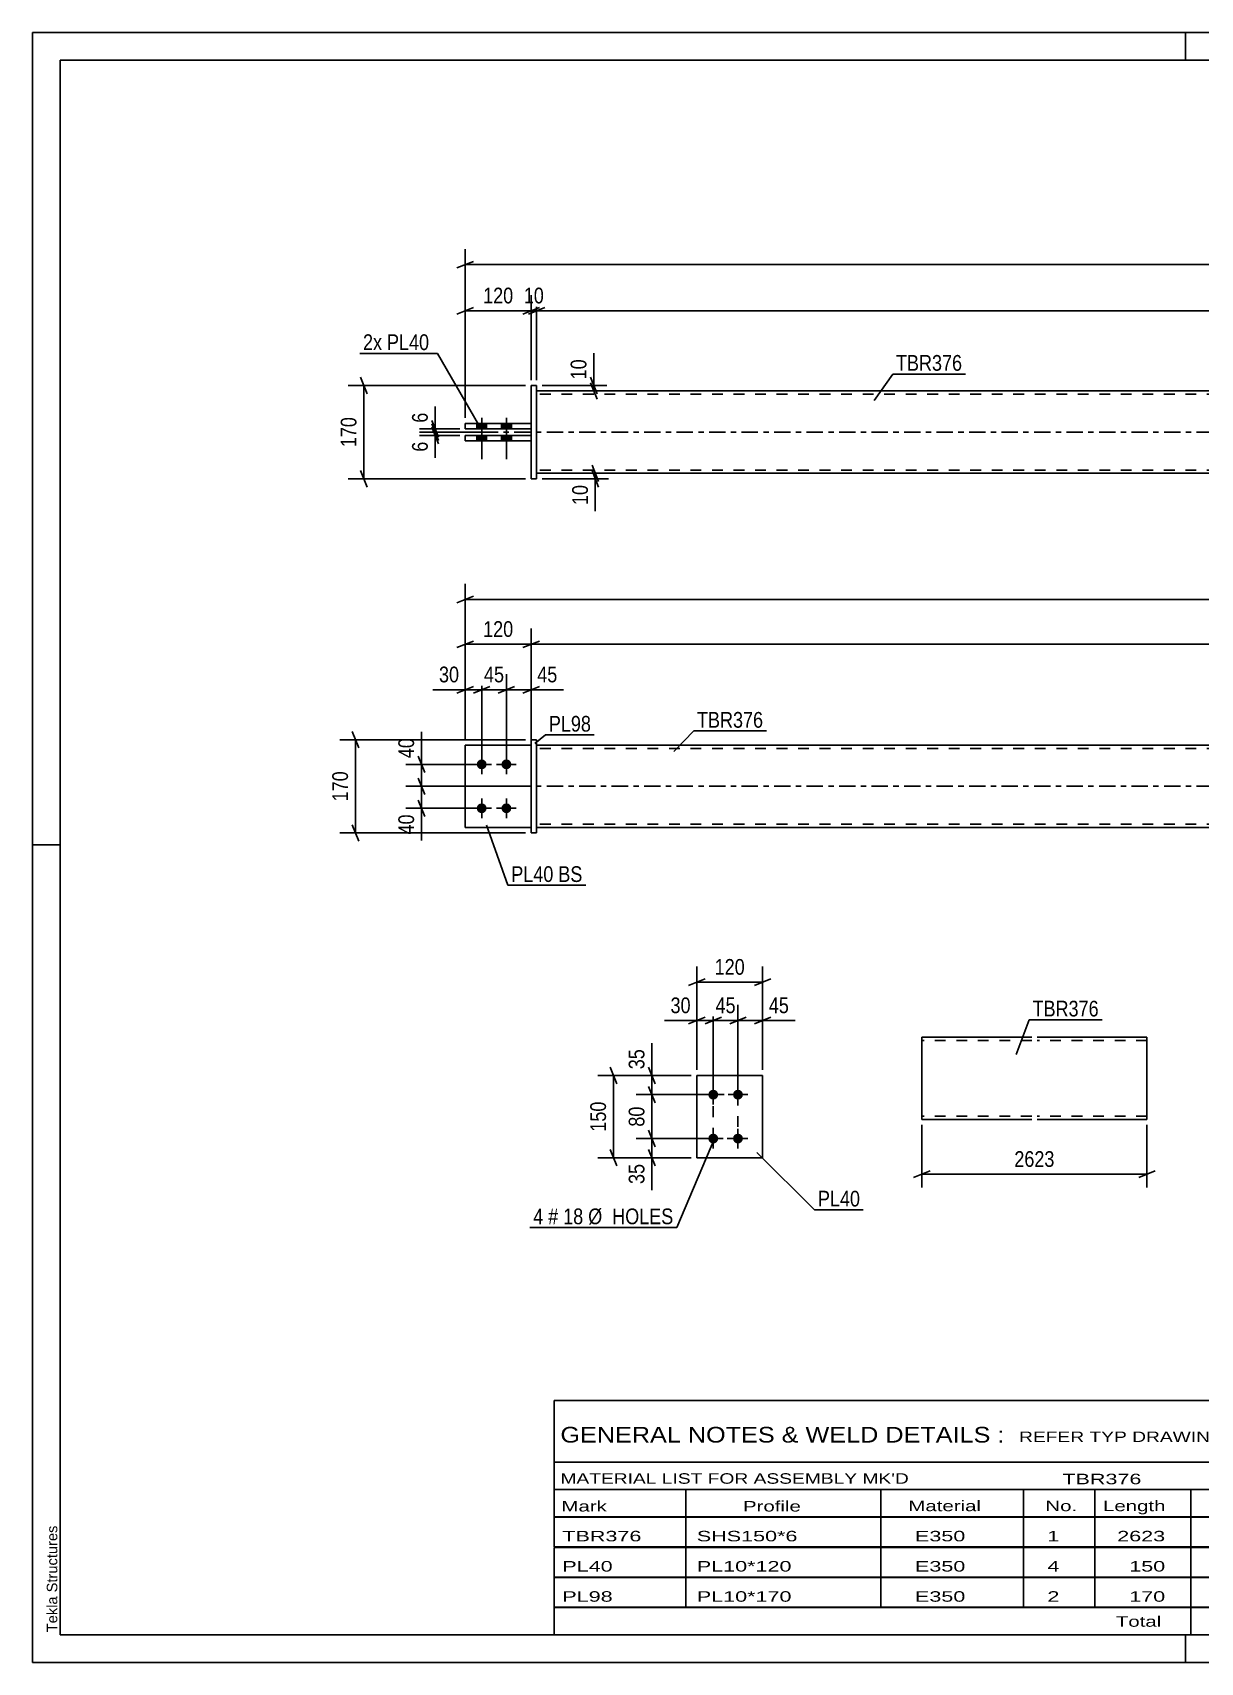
# Model space of a CAD drawing. Header units: millimetres. Extents: x 0 to 420, y 0 to 297.
# Drawn here: x 0 to 212.7, y 0 to 297 of the extents above; entities that cross this region are included whole.
import ezdxf

# ---------------------------------------------------------------- set-up
doc = ezdxf.new("R2010")
doc.units = ezdxf.units.MM
doc.linetypes.add('DXK_LINE_DOT2', pattern=[3.9198, 1.9599, -1.9599])
doc.linetypes.add('DXK_LINE_DOT3', pattern=[5.9187, 2.979, -0.9799, 0.9799, -0.9799])
doc.styles.add('Arial', font='ARIAL.TTF', dxfattribs={"height": 0.2})
doc.styles.add('Arial Narrow', font='ARIALN.TTF', dxfattribs={"height": 0.2})

# ---------------------------------------------------------------- blocks, each defined once
blk = doc.blocks.new('Unknown-580569933-1163')
at = {"color": 5, "linetype": 'Continuous'}
for p, q in [((420, 297), (0, 297)), ((0, 297), (0, 0)), ((0, 292), (0, 297)), ((210, 292), (210, 297)), ((415, 292), (5, 292)), ((5, 292), (5, 5)), ((5, 149), (0, 149)), ((0, 0), (0, 5)), ((5, 5), (415, 5)), ((210, 0), (210, 5)), ((0, 0), (420, 0))]:
    blk.add_line(p, q, dxfattribs=at)
at = {"color": 174, "linetype": 'Continuous', "style": 'Arial'}
blk.add_text('Tekla Structures', height=1.9102, rotation=90, dxfattribs=at).set_placement((4.5, 5.5))
blk = doc.blocks.new('Bolt-580569933-1797 - 1791')
at = {"linetype": 'Continuous'}
for points in [[(81.81, 162.75, -1), (81.81, 164.55, -1)], [(86.31, 162.75, -1), (86.31, 164.55, -1)], [(81.81, 154.75, -1), (81.81, 156.55, -1)], [(86.31, 154.75, -1), (86.31, 156.55, -1)]]:
    blk.add_hatch(color=1, dxfattribs=at).paths.add_polyline_path(points)
at = {"color": 1, "linetype": 'Continuous'}
for p, q in [((83.61, 163.65), (80.01, 163.65)), ((81.81, 161.85), (81.81, 165.45)), ((88.11, 163.65), (84.51, 163.65)), ((86.31, 161.85), (86.31, 165.45)), ((81.81, 153.85), (81.81, 157.45)), ((86.31, 153.85), (86.31, 157.45)), ((83.61, 155.65), (80.01, 155.65)), ((88.11, 155.65), (84.51, 155.65))]:
    blk.add_line(p, q, dxfattribs=at)
blk = doc.blocks.new('Part-580569933-1817 - 1791')
at = {"color": 7, "linetype": 'DXK_LINE_DOT2'}
for p, q in [((90.81, 167.15), (78.81, 167.15)), ((78.81, 167.15), (78.81, 152.15)), ((90.81, 152.15), (90.81, 167.15)), ((78.81, 152.15), (90.81, 152.15))]:
    blk.add_line(p, q, dxfattribs=at)
blk = doc.blocks.new('Part-580569933-1822 - 1791')
at = {"color": 2, "linetype": 'Continuous'}
for p, q in [((90.81, 167.15), (78.81, 167.15)), ((78.81, 152.15), (78.81, 167.15)), ((90.81, 152.15), (78.81, 152.15))]:
    blk.add_line(p, q, dxfattribs=at)
at = {"color": 7, "linetype": 'DXK_LINE_DOT2'}
blk.add_line((90.81, 152.15), (90.81, 167.15), dxfattribs=at)
blk = doc.blocks.new('Part-580569933-1827 - 1791')
at = {"color": 2, "linetype": 'Continuous'}
for p, q in [((91.81, 168.15), (90.81, 168.15)), ((90.81, 168.15), (90.81, 151.15)), ((91.81, 168.15), (91.81, 151.15)), ((91.81, 151.15), (90.81, 151.15))]:
    blk.add_line(p, q, dxfattribs=at)
blk = doc.blocks.new('Part-580569933-1832 - 1791')
at = {"color": 2, "linetype": 'Continuous'}
for p, q in [((91.81, 167.15), (219.81, 167.15)), ((219.91, 167.15), (347.91, 167.15)), ((91.81, 152.15), (219.81, 152.15)), ((219.91, 152.15), (347.91, 152.15))]:
    blk.add_line(p, q, dxfattribs=at)
at = {"color": 7, "linetype": 'DXK_LINE_DOT2'}
for p, q in [((91.81, 152.15), (91.81, 167.15)), ((219.81, 166.55), (91.81, 166.55)), ((347.91, 166.55), (219.91, 166.55)), ((347.91, 152.15), (347.91, 167.15)), ((219.81, 152.75), (91.81, 152.75)), ((347.91, 152.75), (219.91, 152.75))]:
    blk.add_line(p, q, dxfattribs=at)
at = {"color": 7, "linetype": 'DXK_LINE_DOT3'}
for p, q in [((81.81, 159.65), (219.81, 159.65)), ((219.91, 159.65), (357.91, 159.65))]:
    blk.add_line(p, q, dxfattribs=at)
blk = doc.blocks.new('Part-580569933-2106 - 2084')
at = {"color": 2, "linetype": 'Continuous'}
for p, q in [((78.81, 222.59), (78.81, 223.59)), ((78.81, 223.59), (90.81, 223.59)), ((78.81, 222.59), (90.81, 222.59))]:
    blk.add_line(p, q, dxfattribs=at)
at = {"color": 7, "linetype": 'DXK_LINE_DOT2'}
blk.add_line((90.81, 222.59), (90.81, 223.59), dxfattribs=at)
blk = doc.blocks.new('Part-580569933-2112 - 2084')
at = {"color": 2, "linetype": 'Continuous'}
for p, q in [((91.81, 231.69), (219.81, 231.69)), ((219.91, 231.69), (347.91, 231.69)), ((91.81, 216.69), (219.81, 216.69)), ((219.91, 216.69), (347.91, 216.69))]:
    blk.add_line(p, q, dxfattribs=at)
at = {"color": 7, "linetype": 'DXK_LINE_DOT2'}
for p, q in [((91.81, 216.69), (91.81, 231.69)), ((347.91, 231.69), (347.91, 216.69)), ((219.81, 231.09), (91.81, 231.09)), ((347.91, 231.09), (219.91, 231.09)), ((219.81, 217.29), (91.81, 217.29)), ((347.91, 217.29), (219.91, 217.29))]:
    blk.add_line(p, q, dxfattribs=at)
at = {"color": 7, "linetype": 'DXK_LINE_DOT3'}
for p, q in [((81.81, 224.19), (219.81, 224.19)), ((219.91, 224.19), (357.91, 224.19))]:
    blk.add_line(p, q, dxfattribs=at)
blk = doc.blocks.new('Part-580569933-2101 - 2084')
at = {"color": 2, "linetype": 'Continuous'}
for p, q in [((78.81, 225.79), (90.81, 225.79)), ((78.81, 224.79), (78.81, 225.79)), ((90.81, 224.79), (78.81, 224.79))]:
    blk.add_line(p, q, dxfattribs=at)
at = {"color": 7, "linetype": 'DXK_LINE_DOT2'}
blk.add_line((90.81, 225.79), (90.81, 224.79), dxfattribs=at)
blk = doc.blocks.new('Part-580569933-2107 - 2084')
at = {"color": 2, "linetype": 'Continuous'}
for p, q in [((91.81, 232.69), (90.81, 232.69)), ((90.81, 232.69), (90.81, 215.69)), ((91.81, 215.69), (91.81, 232.69)), ((90.81, 215.69), (91.81, 215.69))]:
    blk.add_line(p, q, dxfattribs=at)
blk = doc.blocks.new('Bolt-580569933-2114 - 2084')
at = {"linetype": 'Continuous'}
for points in [[(80.91, 224.79), (82.71, 224.79), (82.71, 225.79), (80.91, 225.79)], [(80.91, 224.79), (82.71, 224.79), (82.71, 225.79), (80.91, 225.79)], [(85.41, 224.79), (87.21, 224.79), (87.21, 225.79), (85.41, 225.79)], [(85.41, 224.79), (87.21, 224.79), (87.21, 225.79), (85.41, 225.79)], [(80.91, 222.59), (82.71, 222.59), (82.71, 223.59), (80.91, 223.59)], [(80.91, 222.59), (82.71, 222.59), (82.71, 223.59), (80.91, 223.59)], [(85.41, 222.59), (87.21, 222.59), (87.21, 223.59), (85.41, 223.59)], [(85.41, 222.59), (87.21, 222.59), (87.21, 223.59), (85.41, 223.59)]]:
    blk.add_hatch(color=1, dxfattribs=at).paths.add_polyline_path(points)
at = {"color": 1, "linetype": 'Continuous'}
for p, q in [((80.91, 225.79), (80.91, 224.79)), ((80.91, 225.79), (80.91, 224.79)), ((81.81, 226.79), (81.81, 219.29)), ((81.81, 226.79), (81.81, 219.29)), ((82.71, 225.79), (82.71, 224.79)), ((82.71, 225.79), (82.71, 224.79)), ((85.41, 225.79), (85.41, 224.79)), ((85.41, 225.79), (85.41, 224.79)), ((86.31, 226.79), (86.31, 219.29)), ((86.31, 226.79), (86.31, 219.29)), ((87.21, 225.79), (87.21, 224.79)), ((87.21, 225.79), (87.21, 224.79)), ((80.91, 223.59), (80.91, 222.59)), ((80.91, 223.59), (80.91, 222.59)), ((82.71, 223.59), (82.71, 222.59)), ((82.71, 223.59), (82.71, 222.59)), ((85.41, 223.59), (85.41, 222.59)), ((85.41, 223.59), (85.41, 222.59)), ((87.21, 223.59), (87.21, 222.59)), ((87.21, 223.59), (87.21, 222.59))]:
    blk.add_line(p, q, dxfattribs=at)
blk = doc.blocks.new('Bolt-580569933-1444 - 1410')
at = {"linetype": 'Continuous'}
for points in [[(123.99, 102.56, -1), (123.99, 104.36, -1)], [(128.49, 102.56, -1), (128.49, 104.36, -1)], [(123.99, 94.56, -1), (123.99, 96.36, -1)], [(128.49, 94.56, -1), (128.49, 96.36, -1)]]:
    blk.add_hatch(color=1, dxfattribs=at).paths.add_polyline_path(points)
at = {"color": 1, "linetype": 'Continuous'}
for p, q in [((123.99, 101.66), (123.99, 105.26)), ((128.49, 101.66), (128.49, 105.26)), ((125.79, 103.46), (122.19, 103.46)), ((130.29, 103.46), (126.69, 103.46)), ((125.79, 95.46), (122.19, 95.46)), ((123.99, 93.66), (123.99, 97.26)), ((130.29, 95.46), (126.69, 95.46)), ((128.49, 93.66), (128.49, 97.26))]:
    blk.add_line(p, q, dxfattribs=at)
blk = doc.blocks.new('Part-580569933-1459 - 1410')
at = {"color": 2, "linetype": 'Continuous'}
for p, q in [((132.99, 106.96), (120.99, 106.96)), ((120.99, 106.96), (120.99, 91.96)), ((132.99, 91.96), (132.99, 106.96)), ((120.99, 91.96), (132.99, 91.96))]:
    blk.add_line(p, q, dxfattribs=at)
blk = doc.blocks.new('Part-580569933-1273 - 1255')
at = {"color": 2, "linetype": 'Continuous'}
for p, q in [((182, 113.95), (162, 113.95)), ((162, 99.05), (162, 113.95)), ((203, 113.95), (183, 113.95)), ((203, 98.95), (203, 113.95)), ((162, 98.95), (162, 99.05)), ((182, 98.95), (162, 98.95)), ((203, 98.95), (183, 98.95))]:
    blk.add_line(p, q, dxfattribs=at)
at = {"color": 7, "linetype": 'DXK_LINE_DOT2'}
for p, q in [((182, 113.35), (162, 113.35)), ((203, 113.35), (183, 113.35)), ((162, 99.55), (162, 99.6)), ((182, 99.55), (162, 99.55)), ((203, 99.55), (183, 99.55)), ((203, 99.55), (203, 99.6))]:
    blk.add_line(p, q, dxfattribs=at)
blk = doc.blocks.new('Rectangle-580569933-1568 - 1410')
at = {"color": 1, "linetype": 'DXK_LINE_DOT2'}
blk.add_lwpolyline([(123.99, 103.46), (128.49, 103.46), (128.49, 95.46), (123.99, 95.46), (123.99, 103.46)], close=True, dxfattribs=at)
blk = doc.blocks.new('StraightDimension-580569933-1988 - 1791')
at = {"color": 7, "linetype": 'Continuous'}
for p, q in [((78.81, 168.15), (78.81, 196.53)), ((360.91, 168.15), (360.91, 196.53)), ((80.31, 194.28), (77.31, 193.08)), ((78.81, 193.68), (360.91, 193.68)), ((359.41, 193.08), (362.41, 194.28))]:
    blk.add_line(p, q, dxfattribs=at)
at = {"color": 0}
blk.add_wipeout([(224.11, 194.43), (224.11, 198.63), (215.6, 198.63), (215.6, 194.43)], dxfattribs=at)
at = {"color": 3, "style": 'Arial Narrow'}
blk.add_text('2883', height=2.863, dxfattribs=at).set_placement((216.2, 195.03))
blk = doc.blocks.new('StraightDimension-580569933-1834 - 1791')
at = {"color": 7, "linetype": 'Continuous'}
for p, q in [((70.24, 161.15), (71.44, 158.15)), ((89.81, 159.65), (67.99, 159.65)), ((70.84, 155.65), (70.84, 159.65)), ((80.81, 155.65), (67.99, 155.65)), ((71.44, 154.15), (70.24, 157.15))]:
    blk.add_line(p, q, dxfattribs=at)
at = {"color": 0}
blk.add_wipeout([(70.09, 155.13), (65.89, 155.13), (65.89, 150.27), (70.09, 150.27)], dxfattribs=at)
at = {"color": 7, "linetype": 'Continuous'}
blk.add_line((70.84, 155.65), (70.84, 149.75), dxfattribs=at)
blk.add_line((70.84, 155.65), (70.84, 149.75), dxfattribs=at)
at = {"color": 3, "style": 'Arial Narrow'}
blk.add_text('40', height=2.863, rotation=90.0002, dxfattribs=at).set_placement((69.49, 150.87))
blk = doc.blocks.new('StraightDimension-580569933-1843 - 1791')
at = {"color": 7, "linetype": 'Continuous'}
for p, q in [((80.81, 163.65), (67.99, 163.65)), ((70.24, 165.15), (71.44, 162.15)), ((70.84, 159.65), (70.84, 163.65)), ((71.44, 158.15), (70.24, 161.15)), ((89.81, 159.65), (67.99, 159.65))]:
    blk.add_line(p, q, dxfattribs=at)
at = {"color": 0}
blk.add_wipeout([(70.09, 169.04), (65.89, 169.04), (65.89, 164.18), (70.09, 164.18)], dxfattribs=at)
at = {"color": 7, "linetype": 'Continuous'}
blk.add_line((70.84, 163.65), (70.84, 169.56), dxfattribs=at)
blk.add_line((70.84, 163.65), (70.84, 169.56), dxfattribs=at)
at = {"color": 3, "style": 'Arial Narrow'}
blk.add_text('40', height=2.863, rotation=90.0002, dxfattribs=at).set_placement((69.49, 164.78))
blk = doc.blocks.new('StraightDimension-580569933-1873 - 1791')
at = {"color": 7, "linetype": 'Continuous'}
for p, q in [((78.81, 168.15), (78.81, 180.1)), ((81.81, 164.65), (81.81, 180.1)), ((77.31, 176.65), (80.31, 177.85)), ((78.81, 177.25), (81.81, 177.25)), ((83.31, 177.85), (80.31, 176.65))]:
    blk.add_line(p, q, dxfattribs=at)
at = {"color": 0}
blk.add_wipeout([(78.28, 178), (78.28, 182.2), (73.43, 182.2), (73.43, 178)], dxfattribs=at)
at = {"color": 7, "linetype": 'Continuous'}
blk.add_line((78.81, 177.25), (72.9, 177.25), dxfattribs=at)
blk.add_line((78.81, 177.25), (72.9, 177.25), dxfattribs=at)
at = {"color": 3, "style": 'Arial Narrow'}
blk.add_text('30', height=2.863, dxfattribs=at).set_placement((74.03, 178.6))
blk = doc.blocks.new('StraightDimension-580569933-1889 - 1791')
at = {"color": 7, "linetype": 'Continuous'}
for p, q in [((81.81, 164.65), (81.81, 180.1)), ((86.31, 164.65), (86.31, 180.1)), ((80.31, 176.65), (83.31, 177.85)), ((81.81, 177.25), (86.31, 177.25)), ((87.81, 177.85), (84.81, 176.65))]:
    blk.add_line(p, q, dxfattribs=at)
at = {"color": 0}
blk.add_wipeout([(86.49, 178), (86.49, 182.2), (81.63, 182.2), (81.63, 178)], dxfattribs=at)
at = {"color": 3, "style": 'Arial Narrow'}
blk.add_text('45', height=2.863, dxfattribs=at).set_placement((82.23, 178.6))
blk = doc.blocks.new('StraightDimension-580569933-1902 - 1791')
at = {"color": 7, "linetype": 'Continuous'}
for p, q in [((86.31, 164.65), (86.31, 180.1)), ((90.81, 168.15), (90.81, 180.1)), ((84.81, 176.65), (87.81, 177.85)), ((86.31, 177.25), (90.81, 177.25)), ((92.31, 177.85), (89.31, 176.65))]:
    blk.add_line(p, q, dxfattribs=at)
at = {"color": 0}
blk.add_wipeout([(96.19, 178), (96.19, 182.2), (91.33, 182.2), (91.33, 178)], dxfattribs=at)
at = {"color": 7, "linetype": 'Continuous'}
blk.add_line((90.81, 177.25), (96.71, 177.25), dxfattribs=at)
blk.add_line((90.81, 177.25), (96.71, 177.25), dxfattribs=at)
at = {"color": 3, "style": 'Arial Narrow'}
blk.add_text('45', height=2.863, dxfattribs=at).set_placement((91.93, 178.6))
blk = doc.blocks.new('StraightDimension-580569933-1919 - 1791')
at = {"color": 7, "linetype": 'Continuous'}
for p, q in [((78.81, 168.15), (78.81, 188.38)), ((90.81, 160.65), (90.81, 188.38)), ((77.31, 184.93), (80.31, 186.13)), ((78.81, 185.53), (90.81, 185.53)), ((92.31, 186.13), (89.31, 184.93))]:
    blk.add_line(p, q, dxfattribs=at)
at = {"color": 0}
blk.add_wipeout([(88.15, 186.28), (88.15, 190.48), (81.47, 190.48), (81.47, 186.28)], dxfattribs=at)
at = {"color": 3, "style": 'Arial Narrow'}
blk.add_text('120', height=2.863, dxfattribs=at).set_placement((82.07, 186.88))
blk = doc.blocks.new('StraightDimension-580569933-1934 - 1791')
at = {"color": 7, "linetype": 'Continuous'}
for p, q in [((90.81, 160.65), (90.81, 188.38)), ((348.91, 168.15), (348.91, 188.38)), ((92.31, 186.13), (89.31, 184.93)), ((90.81, 185.53), (348.91, 185.53)), ((347.41, 184.93), (350.41, 186.13))]:
    blk.add_line(p, q, dxfattribs=at)
at = {"color": 0}
blk.add_wipeout([(224.11, 186.28), (224.11, 190.48), (215.6, 190.48), (215.6, 186.28)], dxfattribs=at)
at = {"color": 3, "style": 'Arial Narrow'}
blk.add_text('2643', height=2.863, dxfattribs=at).set_placement((216.2, 186.88))
blk = doc.blocks.new('StraightDimension-580569933-4366 - 1791')
at = {"color": 7, "linetype": 'Continuous'}
for p, q in [((59.4, 166.65), (58.2, 169.65)), ((89.81, 168.15), (55.95, 168.15)), ((58.8, 151.15), (58.8, 168.15)), ((58.2, 152.65), (59.4, 149.65)), ((89.81, 151.15), (55.95, 151.15))]:
    blk.add_line(p, q, dxfattribs=at)
at = {"color": 0}
blk.add_wipeout([(58.05, 163), (53.85, 163), (53.85, 156.31), (58.05, 156.31)], dxfattribs=at)
at = {"color": 3, "style": 'Arial Narrow'}
blk.add_text('170', height=2.863, rotation=90.0002, dxfattribs=at).set_placement((57.45, 156.91))
blk = doc.blocks.new('StraightDimension-580569933-2229 - 2084')
at = {"color": 7, "linetype": 'Continuous'}
for p, q in [((93.31, 246.9), (90.31, 245.7)), ((91.81, 233.69), (91.81, 249.15)), ((346.41, 245.7), (349.41, 246.9)), ((347.91, 233.69), (347.91, 249.15)), ((91.81, 246.3), (347.91, 246.3))]:
    blk.add_line(p, q, dxfattribs=at)
at = {"color": 0}
blk.add_wipeout([(224.11, 247.05), (224.11, 251.25), (215.6, 251.25), (215.6, 247.05)], dxfattribs=at)
at = {"color": 3, "style": 'Arial Narrow'}
blk.add_text('2623', height=2.863, dxfattribs=at).set_placement((216.2, 247.65))
blk = doc.blocks.new('StraightDimension-580569933-2178 - 2084')
at = {"color": 7, "linetype": 'Continuous'}
for p, q in [((92.81, 232.69), (104.63, 232.69)), ((92.81, 231.69), (104.63, 231.69)), ((101.63, 234.19), (102.83, 231.19)), ((102.83, 230.19), (101.63, 233.19)), ((102.23, 231.69), (102.23, 232.69))]:
    blk.add_line(p, q, dxfattribs=at)
at = {"color": 0}
blk.add_wipeout([(101.48, 238.07), (97.28, 238.07), (97.28, 233.21), (101.48, 233.21)], dxfattribs=at)
at = {"color": 7, "linetype": 'Continuous'}
blk.add_line((102.23, 232.69), (102.23, 238.59), dxfattribs=at)
blk.add_line((102.23, 232.69), (102.23, 238.59), dxfattribs=at)
at = {"color": 3, "style": 'Arial Narrow'}
blk.add_text('10', height=2.863, rotation=90.0002, dxfattribs=at).set_placement((100.88, 233.81))
blk = doc.blocks.new('StraightDimension-580569933-2239 - 2084')
at = {"color": 7, "linetype": 'Continuous'}
for p, q in [((89.31, 245.7), (92.31, 246.9)), ((93.31, 246.9), (90.31, 245.7)), ((90.81, 233.69), (90.81, 249.15)), ((91.81, 233.69), (91.81, 249.15)), ((90.81, 246.3), (91.81, 246.3))]:
    blk.add_line(p, q, dxfattribs=at)
at = {"color": 0}
blk.add_wipeout([(93.74, 247.05), (93.74, 251.25), (88.88, 251.25), (88.88, 247.05)], dxfattribs=at)
at = {"color": 3, "style": 'Arial Narrow'}
blk.add_text('10', height=2.863, dxfattribs=at).set_placement((89.48, 247.65))
blk = doc.blocks.new('StraightDimension-580569933-2209 - 2084')
at = {"color": 7, "linetype": 'Continuous'}
for p, q in [((77.31, 245.7), (80.31, 246.9)), ((78.81, 226.79), (78.81, 249.15)), ((92.31, 246.9), (89.31, 245.7)), ((90.81, 233.69), (90.81, 249.15)), ((78.81, 246.3), (90.81, 246.3))]:
    blk.add_line(p, q, dxfattribs=at)
at = {"color": 0}
blk.add_wipeout([(88.15, 247.05), (88.15, 251.25), (81.47, 251.25), (81.47, 247.05)], dxfattribs=at)
at = {"color": 3, "style": 'Arial Narrow'}
blk.add_text('120', height=2.863, dxfattribs=at).set_placement((82.07, 247.65))
blk = doc.blocks.new('StraightDimension-580569933-2126 - 2084')
at = {"color": 7, "linetype": 'Continuous'}
for p, q in [((72.73, 226.29), (73.93, 223.29)), ((77.81, 224.79), (70.48, 224.79)), ((83.06, 224.19), (70.48, 224.19)), ((73.93, 222.69), (72.73, 225.69)), ((73.33, 224.19), (73.33, 224.79))]:
    blk.add_line(p, q, dxfattribs=at)
at = {"color": 0}
blk.add_wipeout([(72.58, 228.34), (68.38, 228.34), (68.38, 225.31), (72.58, 225.31)], dxfattribs=at)
at = {"color": 7, "linetype": 'Continuous'}
blk.add_line((73.33, 224.79), (73.33, 228.87), dxfattribs=at)
blk.add_line((73.33, 224.79), (73.33, 228.87), dxfattribs=at)
at = {"color": 3, "style": 'Arial Narrow'}
blk.add_text('6', height=2.86, rotation=90.0002, dxfattribs=at).set_placement((71.98, 225.91))
blk = doc.blocks.new('StraightDimension-580569933-2138 - 2084')
at = {"color": 7, "linetype": 'Continuous'}
for p, q in [((83.06, 224.19), (70.48, 224.19)), ((77.81, 223.59), (70.48, 223.59)), ((72.73, 225.69), (73.93, 222.69)), ((73.93, 222.09), (72.73, 225.09)), ((73.33, 223.59), (73.33, 224.19))]:
    blk.add_line(p, q, dxfattribs=at)
at = {"color": 0}
blk.add_wipeout([(72.58, 223.06), (68.38, 223.06), (68.38, 220.03), (72.58, 220.03)], dxfattribs=at)
at = {"color": 7, "linetype": 'Continuous'}
blk.add_line((73.33, 223.59), (73.33, 219.51), dxfattribs=at)
blk.add_line((73.33, 223.59), (73.33, 219.51), dxfattribs=at)
at = {"color": 3, "style": 'Arial Narrow'}
blk.add_text('6', height=2.86, rotation=90.0002, dxfattribs=at).set_placement((71.98, 220.63))
blk = doc.blocks.new('StraightDimension-580569933-2149 - 2084')
at = {"color": 7, "linetype": 'Continuous'}
for p, q in [((89.81, 232.69), (57.49, 232.69)), ((60.94, 231.19), (59.74, 234.19)), ((60.34, 215.69), (60.34, 232.69)), ((59.74, 217.19), (60.94, 214.19)), ((89.81, 215.69), (57.49, 215.69))]:
    blk.add_line(p, q, dxfattribs=at)
at = {"color": 0}
blk.add_wipeout([(59.59, 227.53), (55.39, 227.53), (55.39, 220.85), (59.59, 220.85)], dxfattribs=at)
at = {"color": 3, "style": 'Arial Narrow'}
blk.add_text('170', height=2.863, rotation=90.0002, dxfattribs=at).set_placement((58.99, 221.45))
blk = doc.blocks.new('StraightDimension-580569933-2189 - 2084')
at = {"color": 7, "linetype": 'Continuous'}
for p, q in [((101.91, 218.19), (103.11, 215.19)), ((103.11, 214.19), (101.91, 217.19)), ((92.81, 216.69), (104.91, 216.69)), ((92.81, 215.69), (104.91, 215.69)), ((102.51, 215.69), (102.51, 216.69))]:
    blk.add_line(p, q, dxfattribs=at)
at = {"color": 0}
blk.add_wipeout([(101.76, 215.16), (97.56, 215.16), (97.56, 210.31), (101.76, 210.31)], dxfattribs=at)
at = {"color": 7, "linetype": 'Continuous'}
blk.add_line((102.51, 215.69), (102.51, 209.78), dxfattribs=at)
blk.add_line((102.51, 215.69), (102.51, 209.78), dxfattribs=at)
at = {"color": 3, "style": 'Arial Narrow'}
blk.add_text('10', height=2.863, rotation=90.0002, dxfattribs=at).set_placement((101.16, 210.91))
blk = doc.blocks.new('StraightDimension-580569933-2250 - 2084')
at = {"color": 7, "linetype": 'Continuous'}
for p, q in [((78.81, 226.79), (78.81, 257.56)), ((360.91, 226.79), (360.91, 257.56)), ((80.31, 255.31), (77.31, 254.11)), ((78.81, 254.71), (360.91, 254.71)), ((359.41, 254.11), (362.41, 255.31))]:
    blk.add_line(p, q, dxfattribs=at)
at = {"color": 0}
blk.add_wipeout([(224.11, 255.46), (224.11, 259.66), (215.6, 259.66), (215.6, 255.46)], dxfattribs=at)
at = {"color": 3, "style": 'Arial Narrow'}
blk.add_text('2883', height=2.863, dxfattribs=at).set_placement((216.2, 256.06))
blk = doc.blocks.new('StraightDimension-580569933-1474 - 1410')
at = {"color": 7, "linetype": 'Continuous'}
for p, q in [((112.2, 104.96), (113.4, 101.96)), ((122.99, 103.46), (109.95, 103.46)), ((112.8, 95.46), (112.8, 103.46)), ((122.99, 95.46), (109.95, 95.46)), ((113.4, 93.96), (112.2, 96.96))]:
    blk.add_line(p, q, dxfattribs=at)
at = {"color": 0}
blk.add_wipeout([(112.05, 101.89), (107.85, 101.89), (107.85, 97.03), (112.05, 97.03)], dxfattribs=at)
at = {"color": 3, "style": 'Arial Narrow'}
blk.add_text('80', height=2.863, rotation=90.0002, dxfattribs=at).set_placement((111.45, 97.63))
blk = doc.blocks.new('StraightDimension-580569933-1484 - 1410')
at = {"color": 7, "linetype": 'Continuous'}
for p, q in [((122.99, 95.46), (109.95, 95.46)), ((112.2, 96.96), (113.4, 93.96)), ((112.8, 91.96), (112.8, 95.46)), ((113.4, 90.46), (112.2, 93.46)), ((119.99, 91.96), (109.95, 91.96))]:
    blk.add_line(p, q, dxfattribs=at)
at = {"color": 0}
blk.add_wipeout([(112.05, 91.44), (107.85, 91.44), (107.85, 86.58), (112.05, 86.58)], dxfattribs=at)
at = {"color": 7, "linetype": 'Continuous'}
blk.add_line((112.8, 91.96), (112.8, 86.05), dxfattribs=at)
blk.add_line((112.8, 91.96), (112.8, 86.05), dxfattribs=at)
at = {"color": 3, "style": 'Arial Narrow'}
blk.add_text('35', height=2.863, rotation=90.0002, dxfattribs=at).set_placement((111.45, 87.18))
blk = doc.blocks.new('StraightDimension-580569933-1461 - 1410')
at = {"color": 7, "linetype": 'Continuous'}
for p, q in [((119.99, 106.96), (109.95, 106.96)), ((112.2, 108.46), (113.4, 105.46)), ((112.8, 103.46), (112.8, 106.96)), ((113.4, 101.96), (112.2, 104.96)), ((122.99, 103.46), (109.95, 103.46))]:
    blk.add_line(p, q, dxfattribs=at)
at = {"color": 0}
blk.add_wipeout([(112.05, 112.34), (107.85, 112.34), (107.85, 107.49), (112.05, 107.49)], dxfattribs=at)
at = {"color": 7, "linetype": 'Continuous'}
blk.add_line((112.8, 106.96), (112.8, 112.87), dxfattribs=at)
blk.add_line((112.8, 106.96), (112.8, 112.87), dxfattribs=at)
at = {"color": 3, "style": 'Arial Narrow'}
blk.add_text('35', height=2.863, rotation=90.0002, dxfattribs=at).set_placement((111.45, 108.09))
blk = doc.blocks.new('StraightDimension-580569933-1498 - 1410')
at = {"color": 7, "linetype": 'Continuous'}
for p, q in [((119.99, 106.96), (102.95, 106.96)), ((106.4, 105.46), (105.2, 108.46)), ((105.8, 91.96), (105.8, 106.96)), ((105.2, 93.46), (106.4, 90.46)), ((119.99, 91.96), (102.95, 91.96))]:
    blk.add_line(p, q, dxfattribs=at)
at = {"color": 0}
blk.add_wipeout([(105.05, 102.8), (100.85, 102.8), (100.85, 96.12), (105.05, 96.12)], dxfattribs=at)
at = {"color": 3, "style": 'Arial Narrow'}
blk.add_text('150', height=2.863, rotation=90.0002, dxfattribs=at).set_placement((104.45, 96.72))
blk = doc.blocks.new('StraightDimension-580569933-1515 - 1410')
at = {"color": 7, "linetype": 'Continuous'}
for p, q in [((120.99, 107.96), (120.99, 119.81)), ((123.99, 104.46), (123.99, 119.81)), ((119.49, 116.36), (122.49, 117.56)), ((120.99, 116.96), (123.99, 116.96)), ((125.49, 117.56), (122.49, 116.36))]:
    blk.add_line(p, q, dxfattribs=at)
at = {"color": 0}
blk.add_wipeout([(120.46, 117.71), (120.46, 121.91), (115.61, 121.91), (115.61, 117.71)], dxfattribs=at)
at = {"color": 7, "linetype": 'Continuous'}
blk.add_line((120.99, 116.96), (115.08, 116.96), dxfattribs=at)
blk.add_line((120.99, 116.96), (115.08, 116.96), dxfattribs=at)
at = {"color": 3, "style": 'Arial Narrow'}
blk.add_text('30', height=2.863, dxfattribs=at).set_placement((116.21, 118.31))
blk = doc.blocks.new('StraightDimension-580569933-1528 - 1410')
at = {"color": 7, "linetype": 'Continuous'}
for p, q in [((123.99, 104.46), (123.99, 119.81)), ((128.49, 104.46), (128.49, 119.81)), ((122.49, 116.36), (125.49, 117.56)), ((123.99, 116.96), (128.49, 116.96)), ((129.99, 117.56), (126.99, 116.36))]:
    blk.add_line(p, q, dxfattribs=at)
at = {"color": 0}
blk.add_wipeout([(128.67, 117.71), (128.67, 121.91), (123.81, 121.91), (123.81, 117.71)], dxfattribs=at)
at = {"color": 3, "style": 'Arial Narrow'}
blk.add_text('45', height=2.863, dxfattribs=at).set_placement((124.41, 118.31))
blk = doc.blocks.new('StraightDimension-580569933-1538 - 1410')
at = {"color": 7, "linetype": 'Continuous'}
for p, q in [((128.49, 104.46), (128.49, 119.81)), ((132.99, 107.96), (132.99, 119.81)), ((126.99, 116.36), (129.99, 117.56)), ((128.49, 116.96), (132.99, 116.96)), ((134.49, 117.56), (131.49, 116.36))]:
    blk.add_line(p, q, dxfattribs=at)
at = {"color": 0}
blk.add_wipeout([(138.37, 117.71), (138.37, 121.91), (133.51, 121.91), (133.51, 117.71)], dxfattribs=at)
at = {"color": 7, "linetype": 'Continuous'}
blk.add_line((132.99, 116.96), (138.9, 116.96), dxfattribs=at)
blk.add_line((132.99, 116.96), (138.9, 116.96), dxfattribs=at)
at = {"color": 3, "style": 'Arial Narrow'}
blk.add_text('45', height=2.863, dxfattribs=at).set_placement((134.11, 118.31))
blk = doc.blocks.new('StraightDimension-580569933-1552 - 1410')
at = {"color": 7, "linetype": 'Continuous'}
for p, q in [((120.99, 107.96), (120.99, 126.81)), ((132.99, 107.96), (132.99, 126.81)), ((119.49, 123.36), (122.49, 124.56)), ((120.99, 123.96), (132.99, 123.96)), ((134.49, 124.56), (131.49, 123.36))]:
    blk.add_line(p, q, dxfattribs=at)
at = {"color": 0}
blk.add_wipeout([(130.33, 124.71), (130.33, 128.91), (123.65, 128.91), (123.65, 124.71)], dxfattribs=at)
at = {"color": 3, "style": 'Arial Narrow'}
blk.add_text('120', height=2.863, dxfattribs=at).set_placement((124.25, 125.31))
blk = doc.blocks.new('StraightDimension-580569933-1353 - 1255')
at = {"color": 7, "linetype": 'Continuous'}
for p, q in [((162, 97.95), (162, 86.55)), ((203, 97.95), (203, 86.55)), ((163.5, 89.55), (160.5, 88.35)), ((201.5, 88.35), (204.5, 89.55)), ((162, 88.95), (203, 88.95))]:
    blk.add_line(p, q, dxfattribs=at)
at = {"color": 0}
blk.add_wipeout([(186.76, 89.7), (186.76, 93.9), (178.24, 93.9), (178.24, 89.7)], dxfattribs=at)
at = {"color": 3, "style": 'Arial Narrow'}
blk.add_text('2623', height=2.863, dxfattribs=at).set_placement((178.84, 90.3))
blk = doc.blocks.new('Unknown-580569933-4472')
at = {"color": 7, "linetype": 'Continuous'}
for p, q in [((95, 47.75), (255, 47.75)), ((95, 36.5), (95, 47.75)), ((255, 47.75), (255, 36.5)), ((95, 36.5), (255, 36.5)), ((95, 36.5), (95, 31.5)), ((255, 36.5), (255, 31.5)), ((95, 31.5), (255, 31.5)), ((95, 31.5), (95, 26.5)), ((119, 31.5), (119, 26.5)), ((154.5, 31.5), (154.5, 26.5)), ((180.5, 31.5), (180.5, 26.5)), ((193.5, 31.5), (193.5, 26.5)), ((211, 31.5), (211, 26.5)), ((233, 31.5), (233, 26.5)), ((255, 31.5), (255, 26.5)), ((95, 26.5), (255, 26.5)), ((95, 26.45), (95, 21.05)), ((95, 26.45), (255, 26.45)), ((119, 26.5), (119, 21)), ((154.5, 26.5), (154.5, 21)), ((180.5, 26.5), (180.5, 21)), ((193.5, 26.5), (193.5, 21)), ((211, 26.5), (211, 21)), ((233, 26.5), (233, 21)), ((255, 26.45), (255, 21.05)), ((95, 21.05), (255, 21.05)), ((95, 20.95), (95, 15.55)), ((95, 20.95), (255, 20.95)), ((119, 21), (119, 15.5)), ((154.5, 21), (154.5, 15.5)), ((180.5, 21), (180.5, 15.5)), ((193.5, 21), (193.5, 15.5)), ((211, 21), (211, 15.5)), ((233, 21), (233, 15.5)), ((255, 20.95), (255, 15.55)), ((95, 15.55), (255, 15.55)), ((95, 15.45), (95, 10.05)), ((95, 15.45), (255, 15.45)), ((119, 15.5), (119, 10)), ((154.5, 15.5), (154.5, 10)), ((180.5, 15.5), (180.5, 10)), ((193.5, 15.5), (193.5, 10)), ((211, 15.5), (211, 10)), ((233, 15.5), (233, 10)), ((255, 15.45), (255, 10.05)), ((95, 10.05), (255, 10.05)), ((95, 10), (255, 10)), ((95, 10), (95, 5)), ((211, 10), (211, 5)), ((233, 10), (233, 5)), ((255, 10), (255, 5)), ((95, 5), (255, 5))]:
    blk.add_line(p, q, dxfattribs=at)
at = {"color": 7, "style": 'Arial Narrow'}
for s, height, width, p in [('GENERAL NOTES & WELD DETAILS :', 2.8633, 1.4, (96.15, 40.06)), ('REFER TYP DRAWING TYP-01', 1.9089, 1.6, (179.7, 40.16)), ("MATERIAL LIST FOR ASSEMBLY MK'D", 1.9089, 1.6, (96.15, 32.56)), ('TBR376', 1.909, 1.794707, (187.59, 32.47)), ('1', 1.91, 1.794707, (217.08, 32.56)), ('No. Required', 1.9089, 1.6, (226.41, 32.56)), ('Mark', 1.909, 1.7, (96.34, 27.5)), ('Profile', 1.909, 1.7, (129.41, 27.5)), ('Material', 1.909, 1.7, (159.54, 27.56)), ('No.', 1.909, 1.7, (184.5, 27.56)), ('Length', 1.909, 1.7, (195, 27.56)), ('Area', 1.909, 1.7, (217.5, 27.56)), ('Weight', 1.909, 1.7, (237, 27.56))]:
    blk.add_text(s, height=height, dxfattribs=dict(at, width=width)).set_placement(p)
at = {"color": 7, "linetype": 'Continuous', "style": 'Arial Narrow'}
for s, height, width, p in [('TBR376', 1.909, 1.794707, (96.5, 22.06)), ('SHS150*6', 1.909, 1.794707, (121, 22.06)), ('E350', 1.909, 1.794707, (160.74, 22.06)), ('1', 1.91, 1.794707, (184.86, 22.06)), ('2623', 1.909, 1.794707, (197.58, 22.06)), ('1.6', 1.909, 1.794707, (221.32, 22.06)), ('71.2', 1.909, 1.794707, (240.14, 22.06)), ('PL40', 1.909, 1.794707, (96.5, 16.56)), ('PL10*120', 1.909, 1.794707, (121, 16.56)), ('E350', 1.909, 1.794707, (160.74, 16.56)), ('4', 1.91, 1.794707, (184.86, 16.56)), ('150', 1.909, 1.794707, (199.77, 16.56)), ('0.0', 1.909, 1.794707, (221.32, 16.56)), ('5.7', 1.909, 1.794707, (242.33, 16.56)), ('PL98', 1.909, 1.794707, (96.5, 11.06)), ('PL10*170', 1.909, 1.794707, (121, 11.06)), ('E350', 1.909, 1.794707, (160.74, 11.06)), ('2', 1.91, 1.794707, (184.86, 11.06)), ('170', 1.909, 1.794707, (199.77, 11.06)), ('0.1', 1.909, 1.794707, (221.32, 11.06)), ('4.5', 1.909, 1.794707, (242.33, 11.06)), ('Total', 1.909, 1.7, (197.33, 6.5)), ('1.9', 1.909, 1.794707, (220.83, 6.5)), ('81.4', 1.909, 1.794707, (240.14, 6.5))]:
    blk.add_text(s, height=height, dxfattribs=dict(at, width=width)).set_placement(p)
blk = doc.blocks.new('Mark-580569933-1823 - 1791')
at = {"color": 0}
blk.add_wipeout([(101.72, 169.62), (101.72, 172.62), (94.05, 172.62), (94.05, 169.62)], dxfattribs=at)
blk.add_wipeout([(101.72, 169.62), (101.72, 172.62), (94.05, 172.62), (94.05, 169.62)], dxfattribs=at)
at = {"color": 30, "linetype": 'Continuous'}
for p, q in [((91.5, 167.46), (93.45, 169.02)), ((93.45, 169.02), (102.32, 169.02))]:
    blk.add_line(p, q, dxfattribs=at)
at = {"color": 3, "style": 'Arial Narrow'}
blk.add_text('PL98', height=2.863, dxfattribs=at).set_placement((94.05, 169.62))
blk = doc.blocks.new('Mark-580569933-1828 - 1791')
at = {"color": 0}
blk.add_wipeout([(133.09, 170.33), (133.09, 173.33), (121.03, 173.33), (121.03, 170.33)], dxfattribs=at)
blk.add_wipeout([(133.09, 170.33), (133.09, 173.33), (121.03, 173.33), (121.03, 170.33)], dxfattribs=at)
at = {"color": 30, "linetype": 'Continuous'}
for p, q in [((116.83, 165.99), (120.43, 169.73)), ((120.43, 169.73), (133.69, 169.73))]:
    blk.add_line(p, q, dxfattribs=at)
at = {"color": 3, "style": 'Arial Narrow'}
blk.add_text('TBR376', height=2.863, dxfattribs=at).set_placement((121.03, 170.33))
blk = doc.blocks.new('MarkSet-580569933-2075 - 1791')
at = {"color": 0}
blk.add_wipeout([(94.87, 142.22), (94.87, 145.22), (87.2, 145.22), (87.2, 142.22)], dxfattribs=at)
blk.add_wipeout([(94.87, 142.22), (94.87, 145.22), (87.2, 145.22), (87.2, 142.22)], dxfattribs=at)
at = {"color": 30, "linetype": 'Continuous'}
blk.add_line((82.7, 152.55), (86.6, 141.62), dxfattribs=at)
at = {"color": 0}
blk.add_wipeout([(100.16, 142.22), (100.16, 145.22), (95.77, 145.22), (95.77, 142.22)], dxfattribs=at)
blk.add_wipeout([(100.16, 142.22), (100.16, 145.22), (95.77, 145.22), (95.77, 142.22)], dxfattribs=at)
at = {"color": 30, "linetype": 'Continuous'}
blk.add_line((86.6, 141.62), (100.76, 141.62), dxfattribs=at)
at = {"color": 3, "style": 'Arial Narrow'}
for s, p in [('PL40', (87.2, 142.22)), ('BS', (95.77, 142.22))]:
    blk.add_text(s, height=2.863, dxfattribs=at).set_placement(p)
blk = doc.blocks.new('Mark-580569933-2108 - 2084')
at = {"color": 0}
blk.add_wipeout([(169.34, 235.38), (169.34, 238.38), (157.28, 238.38), (157.28, 235.38)], dxfattribs=at)
blk.add_wipeout([(169.34, 235.38), (169.34, 238.38), (157.28, 238.38), (157.28, 235.38)], dxfattribs=at)
at = {"color": 30, "linetype": 'Continuous'}
for p, q in [((153.31, 229.93), (156.68, 234.78)), ((156.68, 234.78), (169.94, 234.78))]:
    blk.add_line(p, q, dxfattribs=at)
at = {"color": 3, "style": 'Arial Narrow'}
blk.add_text('TBR376', height=2.863, dxfattribs=at).set_placement((157.28, 235.38))
blk = doc.blocks.new('MarkSet-580569933-2303 - 2084')
at = {"color": 30, "linetype": 'Continuous'}
blk.add_line((81.24, 225.56), (73.74, 238.55), dxfattribs=at)
at = {"color": 0}
blk.add_wipeout([(63.66, 239.15), (63.66, 242.15), (60.19, 242.15), (60.19, 239.15)], dxfattribs=at)
blk.add_wipeout([(63.66, 239.15), (63.66, 242.15), (60.19, 242.15), (60.19, 239.15)], dxfattribs=at)
blk.add_wipeout([(72.24, 239.15), (72.24, 242.15), (64.56, 242.15), (64.56, 239.15)], dxfattribs=at)
blk.add_wipeout([(72.24, 239.15), (72.24, 242.15), (64.56, 242.15), (64.56, 239.15)], dxfattribs=at)
at = {"color": 30, "linetype": 'Continuous'}
blk.add_line((59.59, 238.55), (73.74, 238.55), dxfattribs=at)
at = {"color": 3, "style": 'Arial Narrow'}
for s, p in [('2x', (60.19, 239.15)), ('PL40', (64.56, 239.15))]:
    blk.add_text(s, height=2.863, dxfattribs=at).set_placement(p)
blk = doc.blocks.new('Mark-580569933-1440 - 1410')
at = {"color": 0}
blk.add_wipeout([(93.03, 79.85), (93.03, 82.85), (91.2, 82.85), (91.2, 79.85)], dxfattribs=at)
blk.add_wipeout([(93.03, 79.85), (93.03, 82.85), (91.2, 82.85), (91.2, 79.85)], dxfattribs=at)
blk.add_wipeout([(95.75, 79.85), (95.75, 82.85), (93.93, 82.85), (93.93, 79.85)], dxfattribs=at)
blk.add_wipeout([(95.75, 79.85), (95.75, 82.85), (93.93, 82.85), (93.93, 79.85)], dxfattribs=at)
at = {"color": 3, "style": 'Arial Narrow'}
blk.add_text('4', height=2.86, dxfattribs=at).set_placement((91.2, 79.85))
at = {"color": 0}
blk.add_wipeout([(100.31, 79.85), (100.31, 82.85), (96.65, 82.85), (96.65, 79.85)], dxfattribs=at)
blk.add_wipeout([(100.31, 79.85), (100.31, 82.85), (96.65, 82.85), (96.65, 79.85)], dxfattribs=at)
at = {"color": 3, "style": 'Arial Narrow'}
blk.add_text('#', height=2.86, dxfattribs=at).set_placement((93.93, 79.85))
at = {"color": 0}
blk.add_wipeout([(116.74, 79.85), (116.74, 82.85), (101.21, 82.85), (101.21, 79.85)], dxfattribs=at)
blk.add_wipeout([(116.74, 79.85), (116.74, 82.85), (101.21, 82.85), (101.21, 79.85)], dxfattribs=at)
at = {"color": 7, "linetype": 'Continuous'}
for p in [(124.28, 95.62), (90.6, 79.25)]:
    blk.add_line(p, (117.34, 79.25), dxfattribs=at)
at = {"color": 3, "style": 'Arial Narrow'}
for s, p in [('18', (96.65, 79.85)), ('Ø  HOLES', (101.21, 79.85))]:
    blk.add_text(s, height=2.863, dxfattribs=at).set_placement(p)
blk = doc.blocks.new('Mark-580569933-1455 - 1410')
at = {"color": 0}
blk.add_wipeout([(150.73, 83.08), (150.73, 86.08), (143.06, 86.08), (143.06, 83.08)], dxfattribs=at)
blk.add_wipeout([(150.73, 83.08), (150.73, 86.08), (143.06, 86.08), (143.06, 83.08)], dxfattribs=at)
at = {"color": 30, "linetype": 'Continuous'}
for p, q in [((131.93, 92.94), (142.46, 82.48)), ((142.46, 82.48), (151.33, 82.48))]:
    blk.add_line(p, q, dxfattribs=at)
at = {"color": 3, "style": 'Arial Narrow'}
blk.add_text('PL40', height=2.863, dxfattribs=at).set_placement((143.06, 83.08))
blk = doc.blocks.new('Mark-580569933-1268 - 1255')
at = {"color": 0}
blk.add_wipeout([(194.21, 117.71), (194.21, 120.71), (182.16, 120.71), (182.16, 117.71)], dxfattribs=at)
blk.add_wipeout([(194.21, 117.71), (194.21, 120.71), (182.16, 120.71), (182.16, 117.71)], dxfattribs=at)
at = {"color": 30, "linetype": 'Continuous'}
for p, q in [((179.2, 110.8), (181.56, 117.11)), ((181.56, 117.11), (194.81, 117.11))]:
    blk.add_line(p, q, dxfattribs=at)
at = {"color": 3, "style": 'Arial Narrow'}
blk.add_text('TBR376', height=2.863, dxfattribs=at).set_placement((182.16, 117.71))

msp = doc.modelspace()

# ---------------------------------------------------------------- block references
for name in ['Unknown-580569933-1163', 'Part-580569933-2112 - 2084', 'Part-580569933-2107 - 2084', 'Part-580569933-2101 - 2084', 'Bolt-580569933-2114 - 2084', 'Part-580569933-2106 - 2084', 'Part-580569933-1817 - 1791', 'Part-580569933-1822 - 1791', 'Part-580569933-1832 - 1791', 'Part-580569933-1827 - 1791', 'Bolt-580569933-1797 - 1791', 'Part-580569933-1273 - 1255', 'Part-580569933-1459 - 1410', 'Bolt-580569933-1444 - 1410', 'Rectangle-580569933-1568 - 1410', 'Unknown-580569933-4472']:
    msp.add_blockref(name, (0, 0))

# ---------------------------------------------------------------- next in the draw order: block references
for name in ['StraightDimension-580569933-2229 - 2084', 'StraightDimension-580569933-2189 - 2084', 'StraightDimension-580569933-1988 - 1791', 'StraightDimension-580569933-1834 - 1791', 'Mark-580569933-1268 - 1255', 'StraightDimension-580569933-1474 - 1410', 'StraightDimension-580569933-1353 - 1255', 'Mark-580569933-1455 - 1410']:
    msp.add_blockref(name, (0, 0))

# ---------------------------------------------------------------- next in the draw order: block references
for name in ['StraightDimension-580569933-2178 - 2084', 'StraightDimension-580569933-1843 - 1791', 'StraightDimension-580569933-1461 - 1410', 'StraightDimension-580569933-1484 - 1410']:
    msp.add_blockref(name, (0, 0))

# ---------------------------------------------------------------- next in the draw order: block references
for name in ['StraightDimension-580569933-2239 - 2084', 'StraightDimension-580569933-1873 - 1791', 'StraightDimension-580569933-1498 - 1410']:
    msp.add_blockref(name, (0, 0))

# ---------------------------------------------------------------- next in the draw order: block references
for name in ['StraightDimension-580569933-2209 - 2084', 'StraightDimension-580569933-1889 - 1791', 'StraightDimension-580569933-1515 - 1410', 'Mark-580569933-1440 - 1410']:
    msp.add_blockref(name, (0, 0))

# ---------------------------------------------------------------- next in the draw order: block references
for name in ['StraightDimension-580569933-2126 - 2084', 'StraightDimension-580569933-1902 - 1791', 'StraightDimension-580569933-1528 - 1410']:
    msp.add_blockref(name, (0, 0))

# ---------------------------------------------------------------- next in the draw order: block references
for name in ['StraightDimension-580569933-2138 - 2084', 'StraightDimension-580569933-1919 - 1791', 'StraightDimension-580569933-1538 - 1410']:
    msp.add_blockref(name, (0, 0))

# ---------------------------------------------------------------- next in the draw order: block references
for name in ['StraightDimension-580569933-2149 - 2084', 'StraightDimension-580569933-1934 - 1791', 'StraightDimension-580569933-1552 - 1410']:
    msp.add_blockref(name, (0, 0))

# ---------------------------------------------------------------- next in the draw order: block references
for name in ['StraightDimension-580569933-2250 - 2084', 'Mark-580569933-1823 - 1791', 'Mark-580569933-1828 - 1791', 'StraightDimension-580569933-4366 - 1791']:
    msp.add_blockref(name, (0, 0))

# ---------------------------------------------------------------- next in the draw order: block references
for name in ['MarkSet-580569933-2303 - 2084', 'Mark-580569933-2108 - 2084', 'MarkSet-580569933-2075 - 1791']:
    msp.add_blockref(name, (0, 0))

doc.saveas('drawing.dxf')
